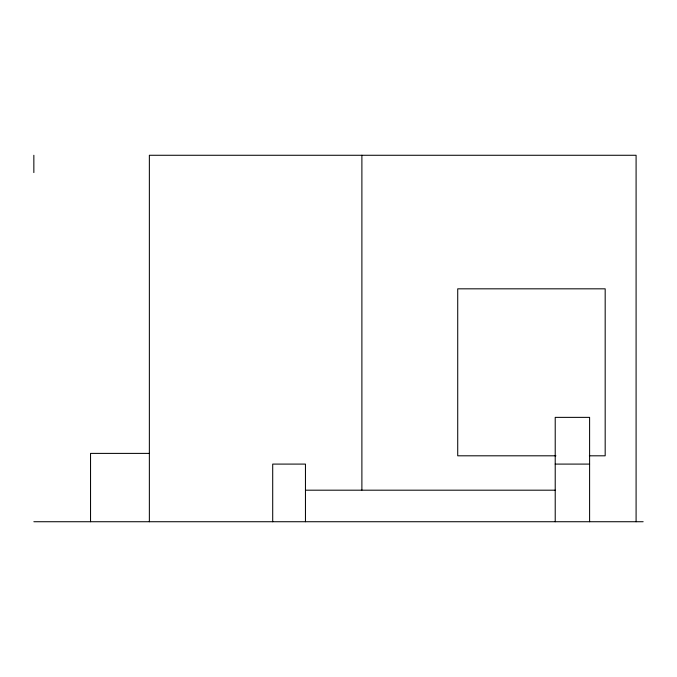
<?xml version="1.0" encoding="UTF-8"?>
<svg xmlns="http://www.w3.org/2000/svg" width="677" height="677" viewBox="0 0 677 677"><rect width="100%" height="100%" fill="white"/><g stroke="black" fill="none" stroke-linecap="round" stroke-linejoin="round"><path stroke-width="1.02" d="M149.363 453.395L90.54 453.395L90.54 521.73M555.919 455.807L457.72 455.807L457.72 288.825L605.179 288.825L605.179 455.807L589.379 455.807M555.216 464.092L589.599 464.092M305.454 490.19L555.216 490.19M33.85 521.73L643.15 521.73M636.092 521.73L636.092 155.27L149.363 155.27L149.363 521.73M589.599 521.73L589.599 417.37L555.216 417.37L555.216 521.73M361.89 155.27L361.89 490.055M305.454 521.73L305.454 464.092L272.704 464.092L272.704 521.73M33.85 155.27L33.85 172.584"/></g></svg>
